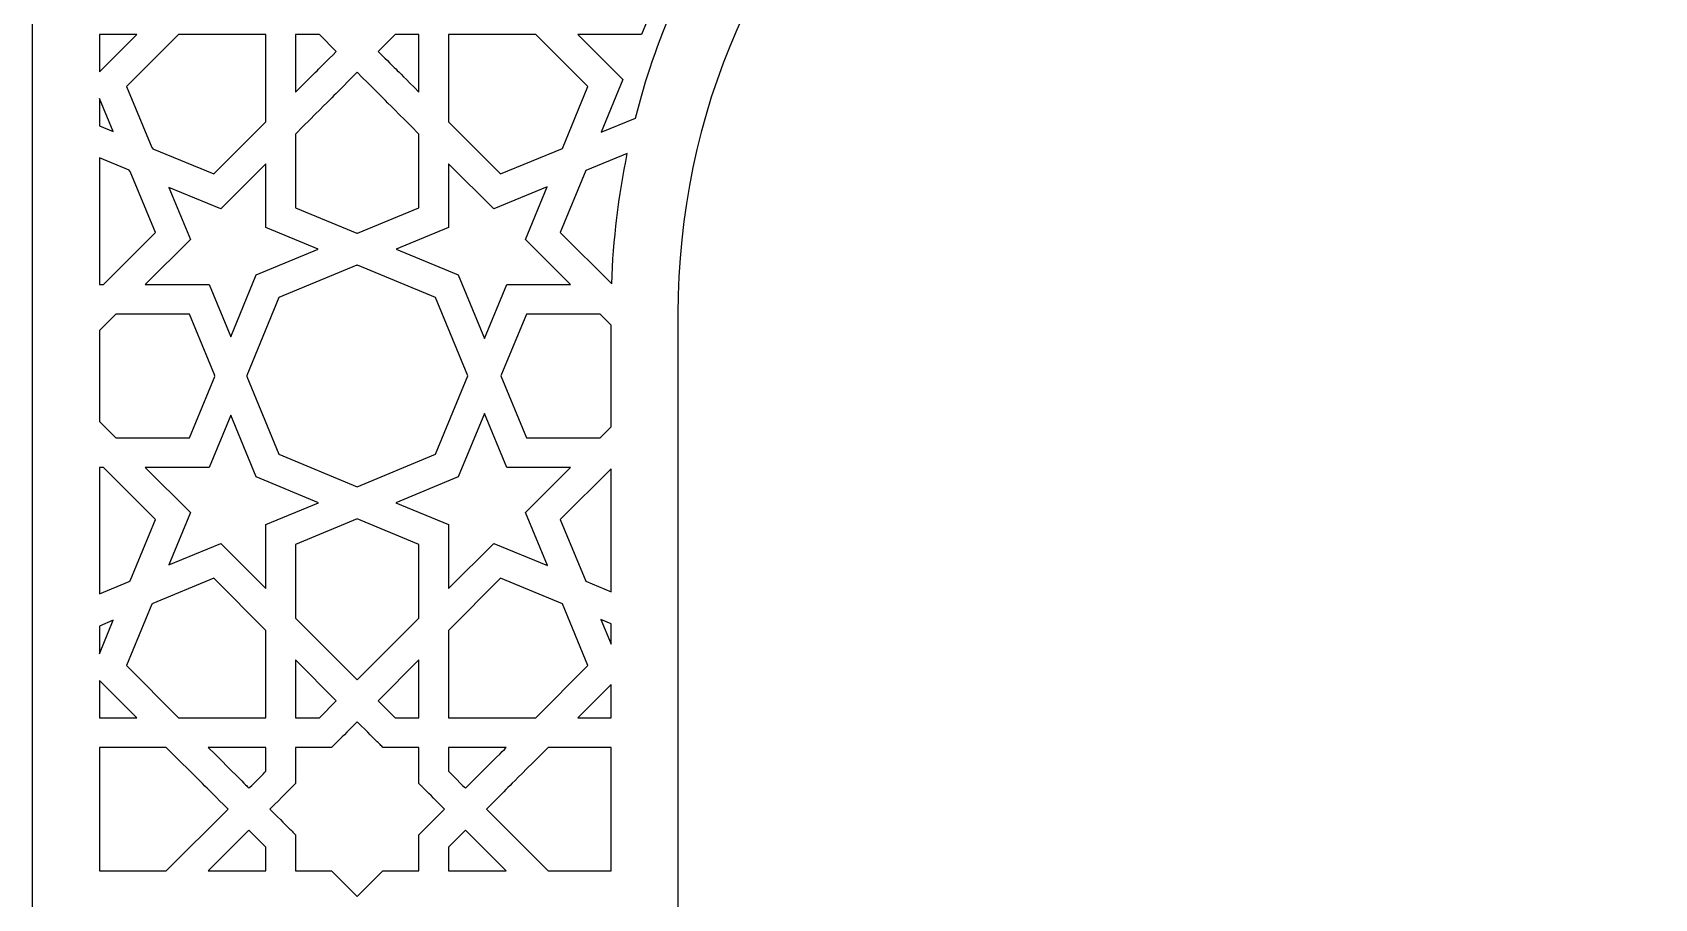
# Model space of a CAD drawing. Header units: millimetres. Extents: x -71 to 72, y -100 to 100.
# Drawn here: x -71.3 to 0.1, y 4.6 to 42.7 of the extents above; entities that cross this region are included whole.
import ezdxf

# ---------------------------------------------------------------- set-up
doc = ezdxf.new("R2010")
doc.units = ezdxf.units.MM
doc.header["$MEASUREMENT"] = 0
doc.layers.add('layer 1', color=7, linetype='Continuous')

msp = doc.modelspace()

# ---------------------------------------------------------------- linework, layer by layer
at = {"layer": 'layer 1', "color": 250}
for points, knots in [([(-71.2611, 100.1639), (-71.2611, 100.1639), (-71.2611, -99.8361), (-71.2611, -99.8361), (-71.2611, -99.8361), (-71.2611, -99.8361), (71.5959, -99.8361), (71.5959, -99.8361), (71.5959, -99.8361), (71.5959, -99.8361), (71.5959, 100.1639), (71.5959, 100.1639), (71.5959, 100.1639), (71.5959, 100.1639), (-71.2611, 100.1639), (-71.2611, 100.1639)], [0, 0, 0, 0, 0.2, 0.2, 0.2, 0.2, 0.4, 0.4, 0.4, 0.4, 0.6, 0.6, 0.6, 0.6, 1, 1, 1, 1]), ([(-42.8511, -74.1306), (-42.8511, -74.1306), (-42.8511, 30.3654), (-42.8511, 30.3654), (-42.8511, 30.3654), (-42.8511, 39.0938), (-39.2688, 47.4384), (-32.9339, 52.887), (-32.9339, 52.887), (-21.0442, 63.1127), (-9.2851, 62.1969), (0.1676, 74.4583), (0.1676, 74.4583), (9.6199, 62.1969), (21.3794, 63.1127), (33.2687, 52.887), (33.2687, 52.887), (39.6036, 47.4384), (43.186, 39.0938), (43.186, 30.3654), (43.186, 30.3654), (43.186, 30.3654), (43.186, -74.1306), (43.186, -74.1306), (43.186, -74.1306), (43.186, -74.1306), (-42.8511, -74.1306), (-42.8511, -74.1306)], [0, 0, 0, 0, 0.125, 0.125, 0.125, 0.125, 0.25, 0.25, 0.25, 0.25, 0.375, 0.375, 0.375, 0.375, 0.5, 0.5, 0.5, 0.5, 0.625, 0.625, 0.625, 0.625, 0.75, 0.75, 0.75, 0.75, 1, 1, 1, 1]), ([(-46.2354, 38.3459), (-46.2354, 38.3459), (-45.2754, 40.6647), (-45.2754, 40.6647), (-45.2754, 40.6647), (-45.2754, 40.6647), (-47.2628, 42.654), (-47.2628, 42.654), (-47.2628, 42.654), (-46.9634, 42.654), (-44.7511, 42.654), (-44.4527, 42.654), (-44.4527, 42.654), (-44.4527, 42.654), (-43.472, 45.0233), (-43.472, 45.0233), (-43.472, 45.0233), (-43.472, 45.0233), (-43.0244, 43.942), (-43.0244, 43.942), (-43.0244, 43.942), (-43.7159, 42.3468), (-44.2838, 40.6855), (-44.7215, 38.9735), (-44.7215, 38.9735), (-44.7215, 38.9735), (-46.2354, 38.3459), (-46.2354, 38.3459)], [0, 0, 0, 0, 0.125, 0.125, 0.125, 0.125, 0.25, 0.25, 0.25, 0.25, 0.375, 0.375, 0.375, 0.375, 0.5, 0.5, 0.5, 0.5, 0.625, 0.625, 0.625, 0.625, 0.75, 0.75, 0.75, 0.75, 1, 1, 1, 1]), ([(-68.3158, 42.6537), (-68.3158, 42.6537), (-66.6711, 42.6537), (-66.6711, 42.6537), (-66.6711, 42.6537), (-66.6711, 42.6537), (-68.3158, 41.0076), (-68.3158, 41.0076), (-68.3158, 41.0076), (-68.3158, 41.0076), (-68.3158, 42.6537), (-68.3158, 42.6537)], [0, 0, 0, 0, 0.25, 0.25, 0.25, 0.25, 0.5, 0.5, 0.5, 0.5, 1, 1, 1, 1]), ([(-60.9863, 42.654), (-60.9863, 42.654), (-60.9863, 38.8073), (-60.9863, 38.8073), (-60.9863, 38.8073), (-60.9863, 38.8073), (-63.2788, 36.5132), (-63.2788, 36.5132), (-63.2788, 36.5132), (-63.2788, 36.5132), (-65.9594, 37.6238), (-65.9594, 37.6238), (-65.9594, 37.6238), (-65.9594, 37.6238), (-65.9729, 37.6559), (-65.9729, 37.6559), (-65.9729, 37.6559), (-65.9729, 37.6559), (-66.0099, 37.6714), (-66.0099, 37.6714), (-66.0099, 37.6714), (-66.0099, 37.6714), (-67.1225, 40.3592), (-67.1225, 40.3592), (-67.1225, 40.3592), (-67.1225, 40.3592), (-64.8299, 42.6537), (-64.8299, 42.6537), (-64.8299, 42.6537), (-64.8299, 42.6537), (-60.9863, 42.654), (-60.9863, 42.654)], [0, 0, 0, 0, 0.1111111, 0.1111111, 0.1111111, 0.1111111, 0.2222222, 0.2222222, 0.2222222, 0.2222222, 0.3333333, 0.3333333, 0.3333333, 0.3333333, 0.4444444, 0.4444444, 0.4444444, 0.4444444, 0.5555556, 0.5555556, 0.5555556, 0.5555556, 0.6666667, 0.6666667, 0.6666667, 0.6666667, 0.7777778, 0.7777778, 0.7777778, 0.7777778, 1, 1, 1, 1]), ([(-57.8874, 41.9086), (-58.8216, 40.9737), (-58.4364, 41.3593), (-59.6845, 40.1101), (-59.6845, 40.1101), (-59.6845, 40.1101), (-59.6845, 42.654), (-59.6845, 42.654), (-59.6845, 42.654), (-59.6845, 42.654), (-58.6321, 42.654), (-58.6321, 42.654), (-58.6321, 42.654), (-58.6321, 42.654), (-57.8874, 41.9086), (-57.8874, 41.9086)], [0, 0, 0, 0, 0.2, 0.2, 0.2, 0.2, 0.4, 0.4, 0.4, 0.4, 0.6, 0.6, 0.6, 0.6, 1, 1, 1, 1]), ([(-54.2492, 42.654), (-54.2492, 42.654), (-54.2492, 40.1101), (-54.2492, 40.1101), (-54.2492, 40.1101), (-55.5151, 41.377), (-55.1097, 40.9713), (-56.0466, 41.9086), (-56.0466, 41.9086), (-56.0466, 41.9086), (-55.3016, 42.654), (-55.3016, 42.654), (-55.3016, 42.654), (-55.3016, 42.654), (-54.2492, 42.654), (-54.2492, 42.654)], [0, 0, 0, 0, 0.2, 0.2, 0.2, 0.2, 0.4, 0.4, 0.4, 0.4, 0.6, 0.6, 0.6, 0.6, 1, 1, 1, 1]), ([(-50.6549, 36.5132), (-50.6549, 36.5132), (-52.9472, 38.8073), (-52.9472, 38.8073), (-52.9472, 38.8073), (-52.9472, 38.8073), (-52.9472, 42.654), (-52.9472, 42.654), (-52.9472, 42.654), (-52.9472, 42.654), (-49.1036, 42.654), (-49.1036, 42.654), (-49.1036, 42.654), (-49.1036, 42.654), (-46.8114, 40.3596), (-46.8114, 40.3596), (-46.8114, 40.3596), (-46.8114, 40.3596), (-47.9368, 37.64), (-47.9368, 37.64), (-47.9368, 37.64), (-47.9368, 37.64), (-50.6549, 36.5132), (-50.6549, 36.5132)], [0, 0, 0, 0, 0.1428571, 0.1428571, 0.1428571, 0.1428571, 0.2857143, 0.2857143, 0.2857143, 0.2857143, 0.4285714, 0.4285714, 0.4285714, 0.4285714, 0.5714286, 0.5714286, 0.5714286, 0.5714286, 0.7142857, 0.7142857, 0.7142857, 0.7142857, 1, 1, 1, 1]), ([(-59.6845, 38.2676), (-57.7015, 40.2527), (-58.3146, 39.6388), (-56.9673, 40.9875), (-56.9673, 40.9875), (-56.9673, 40.9875), (-56.967, 40.9871), (-56.967, 40.9871), (-56.967, 40.9871), (-56.967, 40.9871), (-56.9667, 40.9875), (-56.9667, 40.9875), (-56.9667, 40.9875), (-55.5804, 39.6), (-56.2308, 40.2513), (-54.2492, 38.2676), (-54.2492, 38.2676), (-54.2492, 38.2676), (-54.2492, 35.0227), (-54.2492, 35.0227), (-54.2492, 35.0227), (-54.2492, 35.0227), (-56.952, 33.9023), (-56.952, 33.9023), (-56.952, 33.9023), (-56.952, 33.9023), (-56.967, 33.909), (-56.967, 33.909), (-56.967, 33.909), (-56.967, 33.909), (-56.982, 33.9023), (-56.982, 33.9023), (-56.982, 33.9023), (-56.982, 33.9023), (-59.6845, 35.0227), (-59.6845, 35.0227), (-59.6845, 35.0227), (-59.6845, 35.0227), (-59.6845, 38.2676), (-59.6845, 38.2676)], [0, 0, 0, 0, 0.0909091, 0.0909091, 0.0909091, 0.0909091, 0.1818182, 0.1818182, 0.1818182, 0.1818182, 0.2727273, 0.2727273, 0.2727273, 0.2727273, 0.3636364, 0.3636364, 0.3636364, 0.3636364, 0.4545455, 0.4545455, 0.4545455, 0.4545455, 0.5454545, 0.5454545, 0.5454545, 0.5454545, 0.6363636, 0.6363636, 0.6363636, 0.6363636, 0.7272727, 0.7272727, 0.7272727, 0.7272727, 0.8181818, 0.8181818, 0.8181818, 0.8181818, 1, 1, 1, 1]), ([(-68.3158, 39.8385), (-68.3158, 39.8385), (-67.7107, 38.3762), (-67.7107, 38.3762), (-67.7107, 38.3762), (-67.7107, 38.3762), (-68.3158, 38.6271), (-68.3158, 38.6271), (-68.3158, 38.6271), (-68.3158, 38.6271), (-68.3158, 39.8385), (-68.3158, 39.8385)], [0, 0, 0, 0, 0.25, 0.25, 0.25, 0.25, 0.5, 0.5, 0.5, 0.5, 1, 1, 1, 1]), ([(-68.3158, 37.2163), (-68.3158, 37.2163), (-67.0064, 36.6737), (-67.0064, 36.6737), (-67.0064, 36.6737), (-67.0064, 36.6737), (-66.9929, 36.6416), (-66.9929, 36.6416), (-66.9929, 36.6416), (-66.9929, 36.6416), (-66.9556, 36.6258), (-66.9556, 36.6258), (-66.9556, 36.6258), (-66.9556, 36.6258), (-65.8434, 33.9386), (-65.8434, 33.9386), (-65.8434, 33.9386), (-65.8434, 33.9386), (-68.1357, 31.6438), (-68.1357, 31.6438), (-68.1357, 31.6438), (-68.1357, 31.6438), (-68.3158, 31.6438), (-68.3158, 31.6438), (-68.3158, 31.6438), (-68.3158, 31.6438), (-68.3158, 37.2163), (-68.3158, 37.2163)], [0, 0, 0, 0, 0.125, 0.125, 0.125, 0.125, 0.25, 0.25, 0.25, 0.25, 0.375, 0.375, 0.375, 0.375, 0.5, 0.5, 0.5, 0.5, 0.625, 0.625, 0.625, 0.625, 0.75, 0.75, 0.75, 0.75, 1, 1, 1, 1]), ([(-48.0292, 33.9383), (-48.0292, 33.9383), (-46.9037, 36.6586), (-46.9037, 36.6586), (-46.9037, 36.6586), (-46.9037, 36.6586), (-45.0827, 37.4132), (-45.0827, 37.4132), (-45.0827, 37.4132), (-45.4668, 35.5473), (-45.6974, 33.6286), (-45.7693, 31.6763), (-45.7693, 31.6763), (-45.7693, 31.6763), (-48.0292, 33.9383), (-48.0292, 33.9383)], [0, 0, 0, 0, 0.2, 0.2, 0.2, 0.2, 0.4, 0.4, 0.4, 0.4, 0.6, 0.6, 0.6, 0.6, 1, 1, 1, 1]), ([(-65.2551, 35.9216), (-65.2551, 35.9216), (-62.9732, 34.9762), (-62.9732, 34.9762), (-62.9732, 34.9762), (-62.9732, 34.9762), (-60.9863, 36.9648), (-60.9863, 36.9648), (-60.9863, 36.9648), (-60.9863, 36.9648), (-60.9863, 34.1521), (-60.9863, 34.1521), (-60.9863, 34.1521), (-60.9863, 34.1521), (-58.6832, 33.1971), (-58.6832, 33.1971), (-58.6832, 33.1971), (-58.6832, 33.1971), (-61.4092, 32.0672), (-61.4092, 32.0672), (-61.4092, 32.0672), (-61.4092, 32.0672), (-62.5344, 29.3479), (-62.5344, 29.3479), (-62.5344, 29.3479), (-62.5344, 29.3479), (-63.4848, 31.6438), (-63.4848, 31.6438), (-63.4848, 31.6438), (-63.8368, 31.6438), (-65.9433, 31.6438), (-66.2949, 31.6438), (-66.2949, 31.6438), (-66.2949, 31.6438), (-64.3078, 33.6331), (-64.3078, 33.6331), (-64.3078, 33.6331), (-64.3078, 33.6331), (-65.2551, 35.9216), (-65.2551, 35.9216)], [0, 0, 0, 0, 0.0909091, 0.0909091, 0.0909091, 0.0909091, 0.1818182, 0.1818182, 0.1818182, 0.1818182, 0.2727273, 0.2727273, 0.2727273, 0.2727273, 0.3636364, 0.3636364, 0.3636364, 0.3636364, 0.4545455, 0.4545455, 0.4545455, 0.4545455, 0.5454545, 0.5454545, 0.5454545, 0.5454545, 0.6363636, 0.6363636, 0.6363636, 0.6363636, 0.7272727, 0.7272727, 0.7272727, 0.7272727, 0.8181818, 0.8181818, 0.8181818, 0.8181818, 1, 1, 1, 1]), ([(-47.578, 31.6438), (-47.8774, 31.6438), (-50.0899, 31.6438), (-50.3881, 31.6438), (-50.3881, 31.6438), (-50.3881, 31.6438), (-51.3688, 29.2742), (-51.3688, 29.2742), (-51.3688, 29.2742), (-51.3688, 29.2742), (-52.5249, 32.0672), (-52.5249, 32.0672), (-52.5249, 32.0672), (-52.5249, 32.0672), (-55.2505, 33.1971), (-55.2505, 33.1971), (-55.2505, 33.1971), (-55.2505, 33.1971), (-52.9472, 34.1521), (-52.9472, 34.1521), (-52.9472, 34.1521), (-52.9472, 34.1521), (-52.9472, 36.9648), (-52.9472, 36.9648), (-52.9472, 36.9648), (-52.9472, 36.9648), (-50.9601, 34.9762), (-50.9601, 34.9762), (-50.9601, 34.9762), (-50.9601, 34.9762), (-48.6052, 35.9523), (-48.6052, 35.9523), (-48.6052, 35.9523), (-48.6052, 35.9523), (-49.5651, 33.6321), (-49.5651, 33.6321), (-49.5651, 33.6321), (-49.5651, 33.6321), (-47.578, 31.6438), (-47.578, 31.6438)], [0, 0, 0, 0, 0.0909091, 0.0909091, 0.0909091, 0.0909091, 0.1818182, 0.1818182, 0.1818182, 0.1818182, 0.2727273, 0.2727273, 0.2727273, 0.2727273, 0.3636364, 0.3636364, 0.3636364, 0.3636364, 0.4545455, 0.4545455, 0.4545455, 0.4545455, 0.5454545, 0.5454545, 0.5454545, 0.5454545, 0.6363636, 0.6363636, 0.6363636, 0.6363636, 0.7272727, 0.7272727, 0.7272727, 0.7272727, 0.8181818, 0.8181818, 0.8181818, 0.8181818, 1, 1, 1, 1]), ([(-61.8298, 27.6458), (-61.8298, 27.6458), (-60.413, 31.0702), (-60.413, 31.0702), (-60.413, 31.0702), (-60.413, 31.0702), (-56.9823, 32.4923), (-56.9823, 32.4923), (-56.9823, 32.4923), (-56.9823, 32.4923), (-56.967, 32.4856), (-56.967, 32.4856), (-56.967, 32.4856), (-56.967, 32.4856), (-56.9517, 32.4923), (-56.9517, 32.4923), (-56.9517, 32.4923), (-56.9517, 32.4923), (-53.5206, 31.0702), (-53.5206, 31.0702), (-53.5206, 31.0702), (-53.5206, 31.0702), (-52.0937, 27.6211), (-52.0937, 27.6211), (-52.0937, 27.6211), (-52.0937, 27.6211), (-53.5206, 24.172), (-53.5206, 24.172), (-53.5206, 24.172), (-53.5206, 24.172), (-56.967, 22.7439), (-56.967, 22.7439), (-56.967, 22.7439), (-56.967, 22.7439), (-60.413, 24.172), (-60.413, 24.172), (-60.413, 24.172), (-60.413, 24.172), (-61.8298, 27.5964), (-61.8298, 27.5964), (-61.8298, 27.5964), (-61.8298, 27.5964), (-61.8195, 27.6211), (-61.8195, 27.6211), (-61.8195, 27.6211), (-61.8195, 27.6211), (-61.8298, 27.6458), (-61.8298, 27.6458)], [0, 0, 0, 0, 0.0769231, 0.0769231, 0.0769231, 0.0769231, 0.1538462, 0.1538462, 0.1538462, 0.1538462, 0.2307692, 0.2307692, 0.2307692, 0.2307692, 0.3076923, 0.3076923, 0.3076923, 0.3076923, 0.3846154, 0.3846154, 0.3846154, 0.3846154, 0.4615385, 0.4615385, 0.4615385, 0.4615385, 0.5384615, 0.5384615, 0.5384615, 0.5384615, 0.6153846, 0.6153846, 0.6153846, 0.6153846, 0.6923077, 0.6923077, 0.6923077, 0.6923077, 0.7692308, 0.7692308, 0.7692308, 0.7692308, 0.8461538, 0.8461538, 0.8461538, 0.8461538, 1, 1, 1, 1]), ([(-68.3158, 29.621), (-68.3158, 29.621), (-67.5966, 30.3407), (-67.5966, 30.3407), (-67.5966, 30.3407), (-67.5966, 30.3407), (-64.3545, 30.3407), (-64.3545, 30.3407), (-64.3545, 30.3407), (-64.3545, 30.3407), (-63.2391, 27.6458), (-63.2391, 27.6458), (-63.2391, 27.6458), (-63.2391, 27.6458), (-63.2493, 27.6211), (-63.2493, 27.6211), (-63.2493, 27.6211), (-63.2493, 27.6211), (-63.2391, 27.5964), (-63.2391, 27.5964), (-63.2391, 27.5964), (-63.2391, 27.5964), (-64.3545, 24.9012), (-64.3545, 24.9012), (-64.3545, 24.9012), (-64.3545, 24.9012), (-67.5966, 24.9012), (-67.5966, 24.9012), (-67.5966, 24.9012), (-67.5966, 24.9012), (-68.3158, 25.6209), (-68.3158, 25.6209), (-68.3158, 25.6209), (-68.3158, 25.6209), (-68.3158, 29.621), (-68.3158, 29.621)], [0, 0, 0, 0, 0.1, 0.1, 0.1, 0.1, 0.2, 0.2, 0.2, 0.2, 0.3, 0.3, 0.3, 0.3, 0.4, 0.4, 0.4, 0.4, 0.5, 0.5, 0.5, 0.5, 0.6, 0.6, 0.6, 0.6, 0.7, 0.7, 0.7, 0.7, 0.8, 0.8, 0.8, 0.8, 1, 1, 1, 1]), ([(-46.2763, 24.9012), (-46.2763, 24.9012), (-49.5186, 24.9012), (-49.5186, 24.9012), (-49.5186, 24.9012), (-49.5186, 24.9012), (-50.644, 27.6204), (-50.644, 27.6204), (-50.644, 27.6204), (-50.644, 27.6204), (-49.5186, 30.3407), (-49.5186, 30.3407), (-49.5186, 30.3407), (-49.5186, 30.3407), (-46.2763, 30.3407), (-46.2763, 30.3407), (-46.2763, 30.3407), (-46.2763, 30.3407), (-45.7963, 29.8602), (-45.7963, 29.8602), (-45.7963, 29.8602), (-45.7963, 29.8602), (-45.7963, 25.3817), (-45.7963, 25.3817), (-45.7963, 25.3817), (-45.7963, 25.3817), (-46.2763, 24.9012), (-46.2763, 24.9012)], [0, 0, 0, 0, 0.125, 0.125, 0.125, 0.125, 0.25, 0.25, 0.25, 0.25, 0.375, 0.375, 0.375, 0.375, 0.5, 0.5, 0.5, 0.5, 0.625, 0.625, 0.625, 0.625, 0.75, 0.75, 0.75, 0.75, 1, 1, 1, 1]), ([(-66.2944, 23.5977), (-66.2944, 23.5977), (-63.4848, 23.5977), (-63.4848, 23.5977), (-63.4848, 23.5977), (-63.4848, 23.5977), (-62.5344, 25.8939), (-62.5344, 25.8939), (-62.5344, 25.8939), (-62.5344, 25.8939), (-61.4092, 23.175), (-61.4092, 23.175), (-61.4092, 23.175), (-61.4092, 23.175), (-58.6675, 22.0384), (-58.6675, 22.0384), (-58.6675, 22.0384), (-58.6675, 22.0384), (-60.9863, 21.0771), (-60.9863, 21.0771), (-60.9863, 21.0771), (-60.9863, 20.7197), (-60.9863, 18.5988), (-60.9863, 18.2647), (-60.9863, 18.2647), (-60.9863, 18.2647), (-62.9739, 20.2533), (-62.9739, 20.2533), (-62.9739, 20.2533), (-62.9739, 20.2533), (-65.2611, 19.3051), (-65.2611, 19.3051), (-65.2611, 19.3051), (-65.2611, 19.3051), (-64.3075, 21.6094), (-64.3075, 21.6094), (-64.3075, 21.6094), (-64.3075, 21.6094), (-66.2944, 23.5977), (-66.2944, 23.5977)], [0, 0, 0, 0, 0.0909091, 0.0909091, 0.0909091, 0.0909091, 0.1818182, 0.1818182, 0.1818182, 0.1818182, 0.2727273, 0.2727273, 0.2727273, 0.2727273, 0.3636364, 0.3636364, 0.3636364, 0.3636364, 0.4545455, 0.4545455, 0.4545455, 0.4545455, 0.5454545, 0.5454545, 0.5454545, 0.5454545, 0.6363636, 0.6363636, 0.6363636, 0.6363636, 0.7272727, 0.7272727, 0.7272727, 0.7272727, 0.8181818, 0.8181818, 0.8181818, 0.8181818, 1, 1, 1, 1]), ([(-48.5991, 19.2747), (-48.5991, 19.2747), (-50.9601, 20.2533), (-50.9601, 20.2533), (-50.9601, 20.2533), (-50.9601, 20.2533), (-52.9472, 18.2647), (-52.9472, 18.2647), (-52.9472, 18.2647), (-52.9472, 18.6232), (-52.9472, 20.7479), (-52.9472, 21.0771), (-52.9472, 21.0771), (-52.9472, 21.0771), (-55.2662, 22.0384), (-55.2662, 22.0384), (-55.2662, 22.0384), (-55.2662, 22.0384), (-52.5249, 23.175), (-52.5249, 23.175), (-52.5249, 23.175), (-52.5249, 23.175), (-51.3693, 25.9673), (-51.3693, 25.9673), (-51.3693, 25.9673), (-51.3693, 25.9673), (-50.3881, 23.5977), (-50.3881, 23.5977), (-50.3881, 23.5977), (-50.3881, 23.5977), (-47.578, 23.5977), (-47.578, 23.5977), (-47.578, 23.5977), (-47.578, 23.5977), (-49.5651, 21.6094), (-49.5651, 21.6094), (-49.5651, 21.6094), (-49.5651, 21.6094), (-48.5991, 19.2747), (-48.5991, 19.2747)], [0, 0, 0, 0, 0.0909091, 0.0909091, 0.0909091, 0.0909091, 0.1818182, 0.1818182, 0.1818182, 0.1818182, 0.2727273, 0.2727273, 0.2727273, 0.2727273, 0.3636364, 0.3636364, 0.3636364, 0.3636364, 0.4545455, 0.4545455, 0.4545455, 0.4545455, 0.5454545, 0.5454545, 0.5454545, 0.5454545, 0.6363636, 0.6363636, 0.6363636, 0.6363636, 0.7272727, 0.7272727, 0.7272727, 0.7272727, 0.8181818, 0.8181818, 0.8181818, 0.8181818, 1, 1, 1, 1]), ([(-68.3158, 23.5977), (-68.3158, 23.5977), (-68.1357, 23.5977), (-68.1357, 23.5977), (-68.1357, 23.5977), (-68.1357, 23.5977), (-65.8431, 21.3036), (-65.8431, 21.3036), (-65.8431, 21.3036), (-65.8431, 21.3036), (-66.9619, 18.6002), (-66.9619, 18.6002), (-66.9619, 18.6002), (-66.9619, 18.6002), (-66.9933, 18.5872), (-66.9933, 18.5872), (-66.9933, 18.5872), (-66.9933, 18.5872), (-67.0004, 18.5702), (-67.0004, 18.5702), (-67.0004, 18.5702), (-67.0004, 18.5702), (-68.3158, 18.0248), (-68.3158, 18.0248), (-68.3158, 18.0248), (-68.3158, 18.0248), (-68.3158, 23.5977), (-68.3158, 23.5977)], [0, 0, 0, 0, 0.125, 0.125, 0.125, 0.125, 0.25, 0.25, 0.25, 0.25, 0.375, 0.375, 0.375, 0.375, 0.5, 0.5, 0.5, 0.5, 0.625, 0.625, 0.625, 0.625, 0.75, 0.75, 0.75, 0.75, 1, 1, 1, 1]), ([(-46.9037, 18.5836), (-46.9037, 18.5836), (-48.0292, 21.3036), (-48.0292, 21.3036), (-48.0292, 21.3036), (-48.0292, 21.3036), (-45.7963, 23.5384), (-45.7963, 23.5384), (-45.7963, 23.5384), (-45.7963, 23.5384), (-45.7963, 18.1243), (-45.7963, 18.1243), (-45.7963, 18.1243), (-45.7963, 18.1243), (-46.9037, 18.5836), (-46.9037, 18.5836)], [0, 0, 0, 0, 0.2, 0.2, 0.2, 0.2, 0.4, 0.4, 0.4, 0.4, 0.6, 0.6, 0.6, 0.6, 1, 1, 1, 1]), ([(-54.2492, 20.2064), (-54.2492, 20.2064), (-54.2492, 16.9619), (-54.2492, 16.9619), (-54.2492, 16.9619), (-54.2492, 16.9619), (-56.967, 14.2413), (-56.967, 14.2413), (-56.967, 14.2413), (-56.967, 14.2413), (-59.6845, 16.9619), (-59.6845, 16.9619), (-59.6845, 16.9619), (-59.6845, 16.9619), (-59.6845, 20.2064), (-59.6845, 20.2064), (-59.6845, 20.2064), (-59.6845, 20.2064), (-56.967, 21.3332), (-56.967, 21.3332), (-56.967, 21.3332), (-56.967, 21.3332), (-54.2492, 20.2064), (-54.2492, 20.2064)], [0, 0, 0, 0, 0.1428571, 0.1428571, 0.1428571, 0.1428571, 0.2857143, 0.2857143, 0.2857143, 0.2857143, 0.4285714, 0.4285714, 0.4285714, 0.4285714, 0.5714286, 0.5714286, 0.5714286, 0.5714286, 0.7142857, 0.7142857, 0.7142857, 0.7142857, 1, 1, 1, 1]), ([(-63.2788, 18.7163), (-63.2788, 18.7163), (-60.9863, 16.4222), (-60.9863, 16.4222), (-60.9863, 16.4222), (-60.9863, 16.4222), (-60.9863, 12.5755), (-60.9863, 12.5755), (-60.9863, 12.5755), (-60.9863, 12.5755), (-64.8299, 12.5755), (-64.8299, 12.5755), (-64.8299, 12.5755), (-64.8299, 12.5755), (-67.1225, 14.8696), (-67.1225, 14.8696), (-67.1225, 14.8696), (-67.1225, 14.8696), (-66.0035, 17.5729), (-66.0035, 17.5729), (-66.0035, 17.5729), (-66.0035, 17.5729), (-65.9729, 17.586), (-65.9729, 17.586), (-65.9729, 17.586), (-65.9729, 17.586), (-65.9658, 17.6029), (-65.9658, 17.6029), (-65.9658, 17.6029), (-65.9658, 17.6029), (-63.2788, 18.7163), (-63.2788, 18.7163)], [0, 0, 0, 0, 0.1111111, 0.1111111, 0.1111111, 0.1111111, 0.2222222, 0.2222222, 0.2222222, 0.2222222, 0.3333333, 0.3333333, 0.3333333, 0.3333333, 0.4444444, 0.4444444, 0.4444444, 0.4444444, 0.5555556, 0.5555556, 0.5555556, 0.5555556, 0.6666667, 0.6666667, 0.6666667, 0.6666667, 0.7777778, 0.7777778, 0.7777778, 0.7777778, 1, 1, 1, 1]), ([(-52.9472, 12.5755), (-52.9472, 12.5755), (-52.9472, 16.4222), (-52.9472, 16.4222), (-52.9472, 16.4222), (-52.9472, 16.4222), (-50.6549, 18.7163), (-50.6549, 18.7163), (-50.6549, 18.7163), (-50.6549, 18.7163), (-47.9373, 17.5899), (-47.9373, 17.5899), (-47.9373, 17.5899), (-47.9373, 17.5899), (-46.8117, 14.8696), (-46.8117, 14.8696), (-46.8117, 14.8696), (-46.8117, 14.8696), (-49.104, 12.5755), (-49.104, 12.5755), (-49.104, 12.5755), (-49.104, 12.5755), (-52.9472, 12.5755), (-52.9472, 12.5755)], [0, 0, 0, 0, 0.1428571, 0.1428571, 0.1428571, 0.1428571, 0.2857143, 0.2857143, 0.2857143, 0.2857143, 0.4285714, 0.4285714, 0.4285714, 0.4285714, 0.5714286, 0.5714286, 0.5714286, 0.5714286, 0.7142857, 0.7142857, 0.7142857, 0.7142857, 1, 1, 1, 1]), ([(-68.3158, 16.6148), (-68.3158, 16.6148), (-67.7046, 16.8681), (-67.7046, 16.8681), (-67.7046, 16.8681), (-67.7046, 16.8681), (-68.3158, 15.3906), (-68.3158, 15.3906), (-68.3158, 15.3906), (-68.3158, 15.3906), (-68.3158, 16.6148), (-68.3158, 16.6148)], [0, 0, 0, 0, 0.25, 0.25, 0.25, 0.25, 0.5, 0.5, 0.5, 0.5, 1, 1, 1, 1]), ([(-46.2419, 16.8984), (-46.2419, 16.8984), (-45.7963, 16.7139), (-45.7963, 16.7139), (-45.7963, 16.7139), (-45.7963, 16.7139), (-45.7963, 15.8217), (-45.7963, 15.8217), (-45.7963, 15.8217), (-45.7963, 15.8217), (-46.2419, 16.8984), (-46.2419, 16.8984)], [0, 0, 0, 0, 0.25, 0.25, 0.25, 0.25, 0.5, 0.5, 0.5, 0.5, 1, 1, 1, 1]), ([(-57.8874, 13.3202), (-57.8874, 13.3202), (-58.6318, 12.5755), (-58.6318, 12.5755), (-58.6318, 12.5755), (-58.6318, 12.5755), (-59.6845, 12.5755), (-59.6845, 12.5755), (-59.6845, 12.5755), (-59.6845, 12.5755), (-59.6845, 15.1194), (-59.6845, 15.1194), (-59.6845, 15.1194), (-59.6845, 15.1194), (-57.8874, 13.3202), (-57.8874, 13.3202)], [0, 0, 0, 0, 0.2, 0.2, 0.2, 0.2, 0.4, 0.4, 0.4, 0.4, 0.6, 0.6, 0.6, 0.6, 1, 1, 1, 1]), ([(-54.2492, 15.1194), (-54.2492, 15.1194), (-54.2492, 12.5755), (-54.2492, 12.5755), (-54.2492, 12.5755), (-54.2492, 12.5755), (-55.302, 12.5755), (-55.302, 12.5755), (-55.302, 12.5755), (-55.302, 12.5755), (-56.0466, 13.3202), (-56.0466, 13.3202), (-56.0466, 13.3202), (-56.0466, 13.3202), (-54.2492, 15.1194), (-54.2492, 15.1194)], [0, 0, 0, 0, 0.2, 0.2, 0.2, 0.2, 0.4, 0.4, 0.4, 0.4, 0.6, 0.6, 0.6, 0.6, 1, 1, 1, 1]), ([(-68.3158, 14.2212), (-68.3158, 14.2212), (-66.6711, 12.5755), (-66.6711, 12.5755), (-66.6711, 12.5755), (-66.6711, 12.5755), (-68.3158, 12.5755), (-68.3158, 12.5755), (-68.3158, 12.5755), (-68.3158, 12.5755), (-68.3158, 14.2212), (-68.3158, 14.2212)], [0, 0, 0, 0, 0.25, 0.25, 0.25, 0.25, 0.5, 0.5, 0.5, 0.5, 1, 1, 1, 1]), ([(-47.2628, 12.5755), (-47.2628, 12.5755), (-45.7963, 14.0427), (-45.7963, 14.0427), (-45.7963, 14.0427), (-45.7963, 14.0427), (-45.7963, 12.5755), (-45.7963, 12.5755), (-45.7963, 12.5755), (-45.7963, 12.5755), (-47.2628, 12.5755), (-47.2628, 12.5755)], [0, 0, 0, 0, 0.25, 0.25, 0.25, 0.25, 0.5, 0.5, 0.5, 0.5, 1, 1, 1, 1]), ([(-58.0926, 11.2723), (-57.809, 11.5563), (-57.9895, 11.3757), (-56.967, 12.3991), (-56.967, 12.3991), (-55.9442, 11.3753), (-56.1247, 11.5563), (-55.8411, 11.2723), (-55.8411, 11.2723), (-55.8411, 11.2723), (-54.2492, 11.2723), (-54.2492, 11.2723), (-54.2492, 11.2723), (-54.2492, 11.2723), (-54.2492, 9.6795), (-54.2492, 9.6795), (-54.2492, 9.6795), (-53.9871, 9.4167), (-54.206, 9.6358), (-53.1231, 8.5517), (-53.1231, 8.5517), (-53.1231, 8.5517), (-54.2492, 7.4253), (-54.2492, 7.4253), (-54.2492, 7.4253), (-54.2492, 6.4788), (-54.2492, 6.7769), (-54.2492, 5.8325), (-54.2492, 5.8325), (-55.6545, 5.8325), (-55.291, 5.8325), (-55.8414, 5.8325), (-55.8414, 5.8325), (-55.8414, 5.8325), (-56.967, 4.7054), (-56.967, 4.7054), (-56.967, 4.7054), (-56.967, 4.7054), (-58.0923, 5.8325), (-58.0923, 5.8325), (-58.0923, 5.8325), (-58.6431, 5.8325), (-58.2786, 5.8325), (-59.6845, 5.8325), (-59.6845, 5.8325), (-59.6845, 6.773), (-59.6845, 6.4805), (-59.6845, 7.4253), (-59.6845, 7.4253), (-59.9684, 7.7093), (-59.7874, 7.5283), (-60.8103, 8.5517), (-60.8103, 8.5517), (-59.6431, 9.7201), (-59.9416, 9.4209), (-59.6845, 9.6788), (-59.6845, 9.6788), (-59.6845, 10.6257), (-59.6845, 10.3272), (-59.6845, 11.2723), (-59.6845, 11.2723), (-58.744, 11.2723), (-59.0366, 11.2723), (-58.0926, 11.2723)], [0, 0, 0, 0, 0.0588235, 0.0588235, 0.0588235, 0.0588235, 0.1176471, 0.1176471, 0.1176471, 0.1176471, 0.1764706, 0.1764706, 0.1764706, 0.1764706, 0.2352941, 0.2352941, 0.2352941, 0.2352941, 0.2941176, 0.2941176, 0.2941176, 0.2941176, 0.3529412, 0.3529412, 0.3529412, 0.3529412, 0.4117647, 0.4117647, 0.4117647, 0.4117647, 0.4705882, 0.4705882, 0.4705882, 0.4705882, 0.5294118, 0.5294118, 0.5294118, 0.5294118, 0.5882353, 0.5882353, 0.5882353, 0.5882353, 0.6470588, 0.6470588, 0.6470588, 0.6470588, 0.7058824, 0.7058824, 0.7058824, 0.7058824, 0.7647059, 0.7647059, 0.7647059, 0.7647059, 0.8235294, 0.8235294, 0.8235294, 0.8235294, 0.8823529, 0.8823529, 0.8823529, 0.8823529, 1, 1, 1, 1]), ([(-68.3158, 11.2723), (-68.3158, 11.2723), (-65.3691, 11.2723), (-65.3691, 11.2723), (-65.3691, 11.2723), (-63.2588, 9.1599), (-63.8489, 9.7504), (-62.6511, 8.5517), (-62.6511, 8.5517), (-62.6511, 8.5517), (-65.3691, 5.8321), (-65.3691, 5.8321), (-65.3691, 5.8321), (-65.3691, 5.8321), (-68.3158, 5.8321), (-68.3158, 5.8321), (-68.3158, 5.8321), (-68.3158, 5.8321), (-68.3158, 11.2723), (-68.3158, 11.2723)], [0, 0, 0, 0, 0.1666667, 0.1666667, 0.1666667, 0.1666667, 0.3333333, 0.3333333, 0.3333333, 0.3333333, 0.5, 0.5, 0.5, 0.5, 0.6666667, 0.6666667, 0.6666667, 0.6666667, 1, 1, 1, 1]), ([(-60.9863, 11.2723), (-60.9863, 11.2723), (-60.9863, 10.2182), (-60.9863, 10.2182), (-60.9863, 10.2182), (-61.0235, 10.1812), (-61.6937, 9.5102), (-61.7307, 9.4728), (-61.7307, 9.4728), (-61.7536, 9.4957), (-61.7183, 9.4605), (-63.5284, 11.2723), (-63.5284, 11.2723), (-63.5284, 11.2723), (-60.9863, 11.2723), (-60.9863, 11.2723)], [0, 0, 0, 0, 0.2, 0.2, 0.2, 0.2, 0.4, 0.4, 0.4, 0.4, 0.6, 0.6, 0.6, 0.6, 1, 1, 1, 1]), ([(-52.2027, 9.4735), (-52.2395, 9.5105), (-52.9106, 10.1822), (-52.9472, 10.2189), (-52.9472, 10.2189), (-52.9472, 10.2189), (-52.9472, 11.2723), (-52.9472, 11.2723), (-52.9472, 11.2723), (-52.9472, 11.2723), (-50.4056, 11.2723), (-50.4056, 11.2723), (-50.4056, 11.2723), (-50.4451, 11.2325), (-52.163, 9.5134), (-52.2027, 9.4735)], [0, 0, 0, 0, 0.2, 0.2, 0.2, 0.2, 0.4, 0.4, 0.4, 0.4, 0.6, 0.6, 0.6, 0.6, 1, 1, 1, 1]), ([(-48.5645, 5.8325), (-48.5645, 5.8325), (-51.2823, 8.5517), (-51.2823, 8.5517), (-51.2823, 8.5517), (-50.006, 9.8295), (-50.6925, 9.1422), (-48.5645, 11.2723), (-48.5645, 11.2723), (-48.5645, 11.2723), (-45.7963, 11.2723), (-45.7963, 11.2723), (-45.7963, 11.2723), (-45.7963, 11.2723), (-45.7963, 5.8325), (-45.7963, 5.8325), (-45.7963, 5.8325), (-45.7963, 5.8325), (-48.5645, 5.8325), (-48.5645, 5.8325)], [0, 0, 0, 0, 0.1666667, 0.1666667, 0.1666667, 0.1666667, 0.3333333, 0.3333333, 0.3333333, 0.3333333, 0.5, 0.5, 0.5, 0.5, 0.6666667, 0.6666667, 0.6666667, 0.6666667, 1, 1, 1, 1]), ([(-61.7307, 7.6309), (-61.7307, 7.6309), (-60.9863, 6.8855), (-60.9863, 6.8855), (-60.9863, 6.8855), (-60.9863, 6.8855), (-60.9863, 5.8325), (-60.9863, 5.8325), (-60.9863, 5.8325), (-60.9863, 5.8325), (-63.5281, 5.8321), (-63.5281, 5.8321), (-63.5281, 5.8321), (-63.5281, 5.8321), (-61.7307, 7.6309), (-61.7307, 7.6309)], [0, 0, 0, 0, 0.2, 0.2, 0.2, 0.2, 0.4, 0.4, 0.4, 0.4, 0.6, 0.6, 0.6, 0.6, 1, 1, 1, 1]), ([(-52.9472, 5.8325), (-52.9472, 5.8325), (-52.9472, 6.8855), (-52.9472, 6.8855), (-52.9472, 6.8855), (-52.9472, 6.8855), (-52.203, 7.6309), (-52.203, 7.6309), (-52.203, 7.6309), (-52.203, 7.6309), (-52.2027, 7.6302), (-52.2027, 7.6302), (-52.2027, 7.6302), (-52.2027, 7.6302), (-52.2024, 7.6309), (-52.2024, 7.6309), (-52.2024, 7.6309), (-52.2024, 7.6309), (-50.4056, 5.8325), (-50.4056, 5.8325), (-50.4056, 5.8325), (-50.4056, 5.8325), (-52.9472, 5.8325), (-52.9472, 5.8325)], [0, 0, 0, 0, 0.1428571, 0.1428571, 0.1428571, 0.1428571, 0.2857143, 0.2857143, 0.2857143, 0.2857143, 0.4285714, 0.4285714, 0.4285714, 0.4285714, 0.5714286, 0.5714286, 0.5714286, 0.5714286, 0.7142857, 0.7142857, 0.7142857, 0.7142857, 1, 1, 1, 1])]:
    msp.add_open_spline(points, degree=3, knots=knots, dxfattribs=at)

doc.saveas('drawing.dxf')
